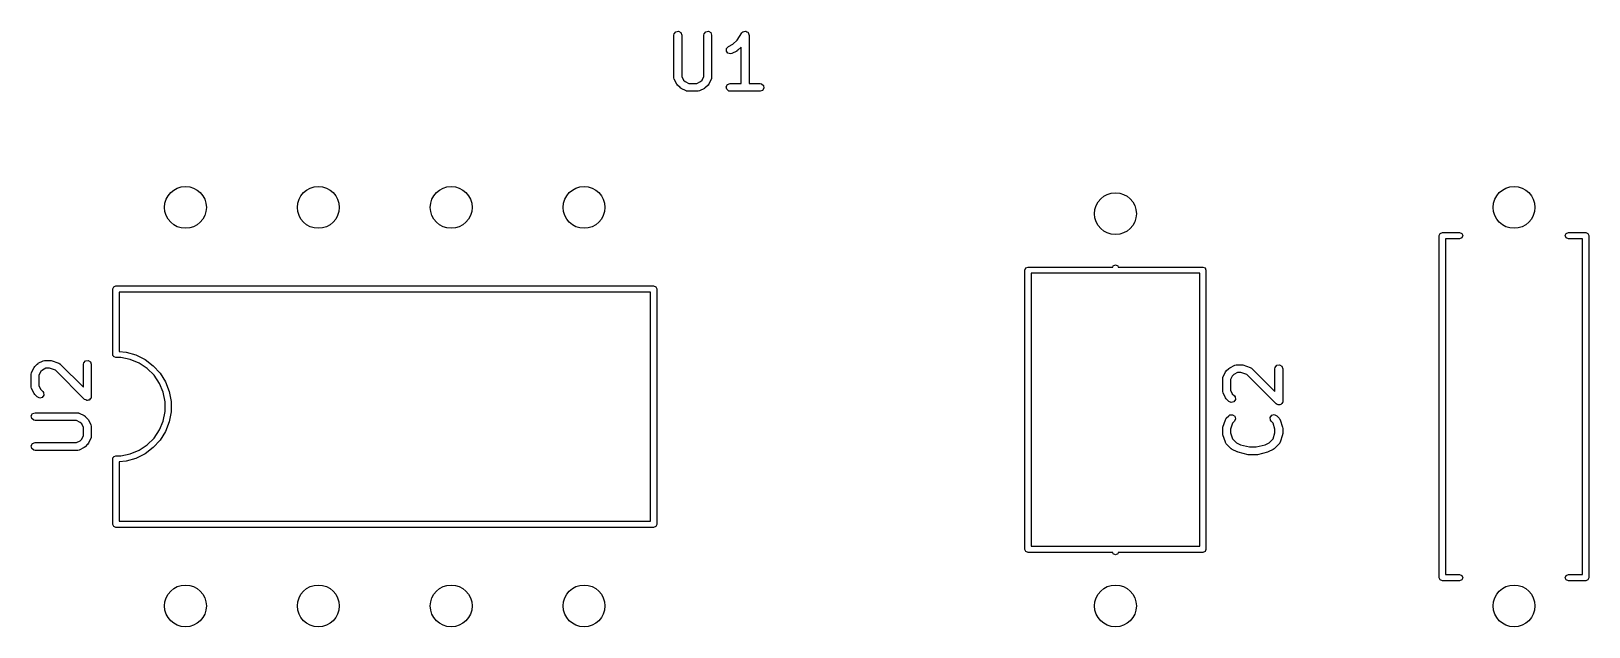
# Model space of a CAD drawing. Extents: x 129.1 to 160.4, y -117.2 to -85.6.
# Drawn here: x 129.13 to 158.91, y -117.24 to -105.85 of the extents above; entities that cross this region are included whole.
import ezdxf

# ---------------------------------------------------------------- set-up
doc = ezdxf.new("R2010")
doc.units = 0
doc.layers.add('BLACK', color=7, linetype='CONTINUOUS')

msp = doc.modelspace()

# ---------------------------------------------------------------- linework, layer by layer
at = {"layer": 'BLACK', "linetype": 'CONTINUOUS'}
for p, q in [((141.418095, -105.924819), (141.422618, -105.899167)), ((141.418095, -106.734342), (141.418095, -105.924819)), ((141.422618, -105.899167), (141.455595, -105.859867)), ((141.455595, -105.859867), (141.506119, -105.850958)), ((141.506119, -105.850958), (141.550548, -105.87661)), ((141.550548, -105.87661), (141.568095, -105.924819)), ((141.568095, -105.924819), (141.568095, -106.716637)), ((141.989523, -105.924819), (141.994046, -105.899167)), ((141.989523, -106.716637), (141.989523, -105.924819)), ((141.994046, -105.899167), (142.027023, -105.859867)), ((142.027023, -105.859867), (142.077547, -105.850958)), ((142.077547, -105.850958), (142.121976, -105.87661)), ((142.121976, -105.87661), (142.139523, -105.924819)), ((142.139523, -105.924819), (142.139523, -106.734342)), ((142.625285, -106.019896), (142.716405, -105.883216)), ((142.716405, -105.883216), (142.734398, -105.864381)), ((142.734398, -105.864381), (142.738537, -105.863169)), ((142.738537, -105.863169), (142.741309, -105.859867)), ((142.741309, -105.859867), (142.762741, -105.856087)), ((142.762741, -105.856087), (142.783636, -105.849974)), ((142.783636, -105.849974), (142.787585, -105.851706)), ((142.787585, -105.851706), (142.791833, -105.850958)), ((142.791833, -105.850958), (142.810681, -105.86184)), ((142.810681, -105.86184), (142.830616, -105.870587)), ((142.830616, -105.870587), (142.832527, -105.874454)), ((142.832527, -105.874454), (142.836262, -105.87661)), ((142.836262, -105.87661), (142.843706, -105.897063)), ((142.843706, -105.897063), (142.853354, -105.916576)), ((142.853354, -105.916576), (142.852333, -105.920765)), ((142.852333, -105.920765), (142.853809, -105.924819)), ((142.853809, -105.924819), (142.853809, -106.849819)), ((142.421207, -106.231916), (142.424282, -106.180705)), ((142.451771, -106.273121), (142.421207, -106.231916)), ((142.424282, -106.180705), (142.459554, -106.143451)), ((142.501669, -106.285041), (142.451771, -106.273121)), ((142.459554, -106.143451), (142.543906, -106.101275)), ((142.526636, -106.277615), (142.501669, -106.285041)), ((142.621874, -106.229996), (142.526636, -106.277615)), ((142.543906, -106.101275), (142.625285, -106.019896)), ((142.622999, -106.228806), (142.621874, -106.229996)), ((142.641366, -106.215947), (142.622999, -106.228806)), ((142.703809, -106.153504), (142.641366, -106.215947)), ((142.703809, -106.849819), (142.703809, -106.153504)), ((141.419628, -106.738555), (141.418095, -106.734342)), ((141.418587, -106.742916), (141.419628, -106.738555)), ((141.426013, -106.767883), (141.418587, -106.742916)), ((141.473632, -106.863121), (141.426013, -106.767883)), ((141.47482, -106.864246), (141.473632, -106.863121)), ((141.48768, -106.882612), (141.47482, -106.864246)), ((141.535299, -106.930232), (141.48768, -106.882612)), ((141.568095, -106.716637), (141.602353, -106.785153)), ((141.602353, -106.785153), (141.63276, -106.815561)), ((141.63276, -106.815561), (141.701276, -106.849819)), ((141.701276, -106.849819), (141.856342, -106.849819)), ((141.856342, -106.849819), (141.924857, -106.815561)), ((141.924857, -106.815561), (141.955264, -106.785153)), ((141.955264, -106.785153), (141.989523, -106.716637)), ((142.069937, -106.882613), (142.022319, -106.930232)), ((142.070627, -106.881131), (142.069937, -106.882613)), ((142.083986, -106.863121), (142.070627, -106.881131)), ((142.131605, -106.767883), (142.083986, -106.863121)), ((142.132117, -106.763429), (142.131605, -106.767883)), ((142.135, -106.759994), (142.132117, -106.763429)), ((142.139523, -106.734342), (142.135, -106.759994)), ((142.419234, -106.911795), (142.444886, -106.867366)), ((142.444886, -106.867366), (142.493095, -106.849819)), ((142.493095, -106.849819), (142.703809, -106.849819)), ((142.853809, -106.849819), (143.064523, -106.849819)), ((143.064523, -106.849819), (143.090175, -106.854342)), ((143.090175, -106.854342), (143.129475, -106.887319)), ((143.129475, -106.887319), (143.138384, -106.937843)), ((141.53678, -106.930922), (141.535299, -106.930232)), ((141.554792, -106.944282), (141.53678, -106.930922)), ((141.65003, -106.991901), (141.554792, -106.944282)), ((141.654483, -106.992413), (141.65003, -106.991901)), ((141.657919, -106.995296), (141.654483, -106.992413)), ((141.683571, -106.999819), (141.657919, -106.995296)), ((141.874047, -106.999819), (141.683571, -106.999819)), ((141.87826, -106.998285), (141.874047, -106.999819)), ((141.882621, -106.999327), (141.87826, -106.998285)), ((141.907588, -106.991901), (141.882621, -106.999327)), ((142.002826, -106.944282), (141.907588, -106.991901)), ((142.00395, -106.943094), (142.002826, -106.944282)), ((142.022319, -106.930232), (142.00395, -106.943094)), ((142.428143, -106.962319), (142.419234, -106.911795)), ((142.467443, -106.995296), (142.428143, -106.962319)), ((142.493095, -106.999819), (142.467443, -106.995296)), ((143.064523, -106.999819), (142.493095, -106.999819)), ((143.112732, -106.982272), (143.064523, -106.999819)), ((143.138384, -106.937843), (143.112732, -106.982272)), ((156.05, -109.76), (156.067574, -109.717574)), ((156.05, -116.3), (156.05, -109.76)), ((156.067574, -109.717574), (156.11, -109.7)), ((156.11, -109.7), (156.44, -109.7)), ((156.44, -109.82), (156.17, -109.82)), ((156.17, -109.82), (156.17, -116.24)), ((156.44, -109.7), (156.482426, -109.717574)), ((156.482426, -109.802426), (156.44, -109.82)), ((156.482426, -109.717574), (156.5, -109.76)), ((156.5, -109.76), (156.482426, -109.802426)), ((158.46, -109.76), (158.477574, -109.717574)), ((158.477574, -109.802426), (158.46, -109.76)), ((158.477574, -109.717574), (158.52, -109.7)), ((158.52, -109.82), (158.477574, -109.802426)), ((158.52, -109.7), (158.85, -109.7)), ((158.79, -109.82), (158.52, -109.82)), ((158.79, -116.24), (158.79, -109.82)), ((158.85, -109.7), (158.892426, -109.717574)), ((158.892426, -109.717574), (158.91, -109.76)), ((158.91, -109.76), (158.91, -116.3)), ((148.13, -110.42), (148.147574, -110.377574)), ((148.13, -115.76), (148.13, -110.42)), ((148.147574, -110.377574), (148.19, -110.36)), ((148.19, -110.36), (149.808285, -110.36)), ((149.86, -110.48), (148.25, -110.48)), ((148.25, -110.48), (148.25, -115.7)), ((149.808285, -110.36), (149.817574, -110.337574)), ((149.817574, -110.337574), (149.86, -110.32)), ((149.86, -110.32), (149.902426, -110.337574)), ((151.47, -110.48), (149.86, -110.48)), ((149.902426, -110.337574), (149.911715, -110.36)), ((149.911715, -110.36), (151.53, -110.36)), ((151.47, -115.7), (151.47, -110.48)), ((151.53, -110.36), (151.572426, -110.377574)), ((151.572426, -110.377574), (151.59, -110.42)), ((151.59, -110.42), (151.59, -115.76)), ((130.69, -110.78), (130.707574, -110.737574)), ((130.69, -112.03), (130.69, -110.78)), ((130.707574, -110.737574), (130.75, -110.72)), ((130.75, -110.72), (141.03, -110.72)), ((141.03, -110.72), (141.072426, -110.737574)), ((141.072426, -110.737574), (141.09, -110.78)), ((141.09, -110.78), (141.09, -115.28)), ((130.81, -110.84), (130.81, -111.975559)), ((140.97, -110.84), (130.81, -110.84)), ((140.97, -115.22), (140.97, -110.84)), ((129.185356, -112.282173), (129.198714, -112.264162)), ((129.198714, -112.264162), (129.199405, -112.262681)), ((129.199405, -112.262681), (129.247024, -112.215062)), ((129.247024, -112.215062), (129.26539, -112.202202)), ((129.26539, -112.202202), (129.266516, -112.201013)), ((129.266516, -112.201013), (129.361754, -112.153394)), ((129.361754, -112.153394), (129.38672, -112.145968)), ((129.38672, -112.145968), (129.391081, -112.147009)), ((129.391081, -112.147009), (129.395295, -112.145476)), ((129.395295, -112.145476), (129.490533, -112.145476)), ((129.490533, -112.145476), (129.512615, -112.149369)), ((129.512615, -112.149369), (129.51425, -112.149325)), ((129.51425, -112.149325), (129.657107, -112.196944)), ((129.657107, -112.196944), (129.680012, -112.209346)), ((129.680012, -112.209346), (129.682359, -112.213167)), ((129.682359, -112.213167), (129.686423, -112.215062)), ((129.686423, -112.215062), (130.129819, -112.658457)), ((130.129819, -112.220476), (130.134342, -112.194824)), ((130.129819, -112.658457), (130.129819, -112.220476)), ((130.134342, -112.194824), (130.167319, -112.155524)), ((130.167319, -112.155524), (130.217843, -112.146615)), ((130.217843, -112.146615), (130.262272, -112.172267)), ((130.262272, -112.172267), (130.279819, -112.220476)), ((130.279819, -112.220476), (130.279819, -112.839523)), ((130.692937, -112.03709), (130.69, -112.03)), ((130.692937, -112.048541), (130.692937, -112.03709)), ((130.703971, -112.063728), (130.692937, -112.048541)), ((130.707574, -112.072426), (130.703971, -112.063728)), ((130.711459, -112.074035), (130.707574, -112.072426)), ((130.714733, -112.078541), (130.711459, -112.074035)), ((130.75, -112.09), (130.714733, -112.078541)), ((130.842582, -112.09), (130.75, -112.09)), ((130.81, -111.975559), (130.944774, -111.988049)), ((131.024188, -112.126124), (130.842582, -112.09)), ((130.944774, -111.988049), (131.132916, -112.041579)), ((131.195257, -112.196983), (131.024188, -112.126124)), ((131.132916, -112.041579), (131.308018, -112.12877)), ((131.349215, -112.299855), (131.195257, -112.196983)), ((131.308018, -112.12877), (131.464117, -112.246651)), ((131.464117, -112.246651), (131.595898, -112.391207)), ((152.046516, -112.284822), (152.141754, -112.237203)), ((152.141754, -112.237203), (152.16672, -112.229777)), ((152.16672, -112.229777), (152.171081, -112.230818)), ((152.171081, -112.230818), (152.175295, -112.229285)), ((152.175295, -112.229285), (152.270533, -112.229285)), ((152.270533, -112.229285), (152.292615, -112.233178)), ((152.292615, -112.233178), (152.29425, -112.233134)), ((152.29425, -112.233134), (152.437107, -112.280753)), ((152.914342, -112.278633), (152.947319, -112.239333)), ((152.947319, -112.239333), (152.997843, -112.230424)), ((152.997843, -112.230424), (153.042272, -112.256076)), ((153.042272, -112.256076), (153.059819, -112.304285)), ((129.129819, -112.410952), (129.134342, -112.3853)), ((129.129819, -112.649047), (129.129819, -112.410952)), ((129.134342, -112.3853), (129.137224, -112.381864)), ((129.137224, -112.381864), (129.137737, -112.377411)), ((129.137737, -112.377411), (129.185356, -112.282173)), ((129.314077, -112.360141), (129.279819, -112.428657)), ((129.279819, -112.428657), (129.279819, -112.631342)), ((129.344484, -112.329734), (129.314077, -112.360141)), ((129.413, -112.295476), (129.344484, -112.329734)), ((129.478363, -112.295476), (129.413, -112.295476)), ((129.592876, -112.333647), (129.478363, -112.295476)), ((130.151786, -112.892556), (129.592876, -112.333647)), ((131.480145, -112.430785), (131.349215, -112.299855)), ((131.583017, -112.584743), (131.480145, -112.430785)), ((131.595898, -112.391207), (131.698873, -112.557517)), ((131.698873, -112.557517), (131.769535, -112.739917)), ((151.909819, -112.494761), (151.914342, -112.469109)), ((151.909819, -112.732856), (151.909819, -112.494761)), ((151.914342, -112.469109), (151.917224, -112.465673)), ((151.917224, -112.465673), (151.917737, -112.46122)), ((151.917737, -112.46122), (151.965356, -112.365982)), ((151.965356, -112.365982), (151.978714, -112.347971)), ((151.978714, -112.347971), (151.979405, -112.34649)), ((151.979405, -112.34649), (152.027024, -112.298871)), ((152.027024, -112.298871), (152.04539, -112.286011)), ((152.04539, -112.286011), (152.046516, -112.284822)), ((152.094077, -112.44395), (152.059819, -112.512466)), ((152.059819, -112.512466), (152.059819, -112.715151)), ((152.124484, -112.413543), (152.094077, -112.44395)), ((152.193, -112.379285), (152.124484, -112.413543)), ((152.258363, -112.379285), (152.193, -112.379285)), ((152.372876, -112.417456), (152.258363, -112.379285)), ((152.931786, -112.976365), (152.372876, -112.417456)), ((152.437107, -112.280753), (152.460012, -112.293155)), ((152.460012, -112.293155), (152.462359, -112.296976)), ((152.462359, -112.296976), (152.466423, -112.298871)), ((152.466423, -112.298871), (152.909819, -112.742266)), ((152.909819, -112.304285), (152.914342, -112.278633)), ((152.909819, -112.742266), (152.909819, -112.304285)), ((153.059819, -112.304285), (153.059819, -112.923332)), ((129.131352, -112.65326), (129.129819, -112.649047)), ((129.130311, -112.657621), (129.131352, -112.65326)), ((129.137737, -112.682588), (129.130311, -112.657621)), ((129.185356, -112.777826), (129.137737, -112.682588)), ((129.186545, -112.778951), (129.185356, -112.777826)), ((129.199405, -112.797318), (129.186545, -112.778951)), ((129.247024, -112.844937), (129.199405, -112.797318)), ((129.29352, -112.866618), (129.247024, -112.844937)), ((129.279819, -112.631342), (129.314077, -112.699858)), ((129.343075, -112.853341), (129.29352, -112.866618)), ((129.314077, -112.699858), (129.35309, -112.738871)), ((129.372501, -112.811315), (129.343075, -112.853341)), ((129.35309, -112.738871), (129.36803, -112.760208)), ((129.36803, -112.760208), (129.372501, -112.811315)), ((130.275296, -112.865175), (130.260785, -112.882468)), ((130.276104, -112.86059), (130.275296, -112.865175)), ((130.277264, -112.858934), (130.276104, -112.86059)), ((130.279819, -112.839523), (130.276976, -112.855645)), ((130.276976, -112.855645), (130.277264, -112.858934)), ((131.653876, -112.755812), (131.583017, -112.584743)), ((131.69, -112.937418), (131.653876, -112.755812)), ((131.769535, -112.739917), (131.805478, -112.932196)), ((151.911352, -112.737069), (151.909819, -112.732856)), ((151.910311, -112.74143), (151.911352, -112.737069)), ((151.917737, -112.766397), (151.910311, -112.74143)), ((151.965356, -112.861635), (151.917737, -112.766397)), ((151.966545, -112.86276), (151.965356, -112.861635)), ((151.979405, -112.881127), (151.966545, -112.86276)), ((152.059819, -112.715151), (152.094077, -112.783667)), ((152.094077, -112.783667), (152.13309, -112.82268)), ((152.13309, -112.82268), (152.14803, -112.844017)), ((152.14803, -112.844017), (152.152501, -112.895124)), ((129.130958, -113.207452), (129.15661, -113.163023)), ((129.15661, -113.163023), (129.204819, -113.145476)), ((129.204819, -113.145476), (130.014342, -113.145476)), ((130.014342, -113.145476), (130.039994, -113.149999)), ((130.039994, -113.149999), (130.043429, -113.152881)), ((130.043429, -113.152881), (130.047883, -113.153394)), ((130.047883, -113.153394), (130.143121, -113.201013)), ((130.172239, -112.902093), (130.151786, -112.892556)), ((130.191795, -112.913384), (130.172239, -112.902093)), ((130.195175, -112.912787), (130.191795, -112.913384)), ((130.198283, -112.914237), (130.195175, -112.912787)), ((130.220085, -112.908395), (130.198283, -112.914237)), ((130.242319, -112.904475), (130.220085, -112.908395)), ((130.244523, -112.901847), (130.242319, -112.904475)), ((130.247837, -112.90096), (130.244523, -112.901847)), ((130.260785, -112.882468), (130.247837, -112.90096)), ((131.653876, -113.304188), (131.69, -113.122582)), ((131.69, -113.122582), (131.69, -112.937418)), ((131.805478, -113.127804), (131.769535, -113.320083)), ((131.805478, -112.932196), (131.805478, -113.127804)), ((152.027024, -112.928746), (151.979405, -112.881127)), ((152.07352, -112.950427), (152.027024, -112.928746)), ((152.123075, -112.93715), (152.07352, -112.950427)), ((152.152501, -112.895124), (152.123075, -112.93715)), ((152.952239, -112.985902), (152.931786, -112.976365)), ((152.971795, -112.997193), (152.952239, -112.985902)), ((152.975175, -112.996596), (152.971795, -112.997193)), ((152.978283, -112.998046), (152.975175, -112.996596)), ((153.000085, -112.992204), (152.978283, -112.998046)), ((153.022319, -112.988284), (153.000085, -112.992204)), ((153.024523, -112.985656), (153.022319, -112.988284)), ((153.027837, -112.984769), (153.024523, -112.985656)), ((153.040785, -112.966277), (153.027837, -112.984769)), ((153.055296, -112.948984), (153.040785, -112.966277)), ((153.056104, -112.944399), (153.055296, -112.948984)), ((153.057264, -112.942743), (153.056104, -112.944399)), ((153.059819, -112.923332), (153.056976, -112.939454)), ((153.056976, -112.939454), (153.057264, -112.942743)), ((129.139867, -113.257976), (129.130958, -113.207452)), ((129.179167, -113.290953), (129.139867, -113.257976)), ((129.204819, -113.295476), (129.179167, -113.290953)), ((129.996637, -113.295476), (129.204819, -113.295476)), ((130.065153, -113.329734), (129.996637, -113.295476)), ((130.095561, -113.360141), (130.065153, -113.329734)), ((130.129819, -113.428657), (130.095561, -113.360141)), ((130.129819, -113.583723), (130.129819, -113.428657)), ((130.143121, -113.201013), (130.161129, -113.214369)), ((130.161129, -113.214369), (130.162612, -113.215061)), ((130.162612, -113.215061), (130.210232, -113.26268)), ((130.210232, -113.26268), (130.223094, -113.281048)), ((130.223094, -113.281048), (130.224282, -113.282173)), ((130.224282, -113.282173), (130.271901, -113.377411)), ((130.271901, -113.377411), (130.279327, -113.402377)), ((130.279327, -113.402377), (130.278285, -113.406738)), ((130.278285, -113.406738), (130.279819, -113.410952)), ((130.279819, -113.410952), (130.279819, -113.601428)), ((131.583017, -113.475257), (131.653876, -113.304188)), ((131.769535, -113.320083), (131.698873, -113.502483)), ((151.909819, -113.447142), (151.913712, -113.425059)), ((151.909819, -113.54238), (151.909819, -113.447142)), ((151.913668, -113.423425), (151.961287, -113.280568)), ((151.913712, -113.425059), (151.913668, -113.423425)), ((151.961287, -113.280568), (151.973689, -113.257663)), ((151.973689, -113.257663), (151.97751, -113.255315)), ((151.97751, -113.255315), (151.979405, -113.251252)), ((151.979405, -113.251252), (152.027024, -113.203633)), ((152.027024, -113.203633), (152.048361, -113.188693)), ((152.048361, -113.188693), (152.099468, -113.184222)), ((152.09799, -113.344798), (152.059819, -113.459312)), ((152.059819, -113.459312), (152.059819, -113.530209)), ((152.13309, -113.309699), (152.09799, -113.344798)), ((152.099468, -113.184222), (152.141494, -113.213648)), ((152.154771, -113.263203), (152.13309, -113.309699)), ((152.141494, -113.213648), (152.154771, -113.263203)), ((152.817135, -113.237255), (152.846561, -113.195229)), ((152.821607, -113.288363), (152.817135, -113.237255)), ((152.836548, -113.3097), (152.821607, -113.288363)), ((152.871648, -113.344799), (152.836548, -113.3097)), ((152.846561, -113.195229), (152.896116, -113.181952)), ((152.909819, -113.459312), (152.871648, -113.344799)), ((152.896116, -113.181952), (152.942612, -113.203632)), ((152.909819, -113.53021), (152.909819, -113.459312)), ((152.942612, -113.203632), (152.990232, -113.251251)), ((152.990232, -113.251251), (153.005173, -113.272588)), ((153.005173, -113.272588), (153.005563, -113.277056)), ((153.005563, -113.277056), (153.008351, -113.280568)), ((153.008351, -113.280568), (153.05597, -113.423424)), ((153.05597, -113.423424), (153.059259, -113.445604)), ((153.059259, -113.445604), (153.059819, -113.447142)), ((153.059819, -113.447142), (153.059819, -113.54238)), ((129.130958, -113.77888), (129.15661, -113.734451)), ((129.15661, -113.734451), (129.204819, -113.716904)), ((129.204819, -113.716904), (129.996637, -113.716904)), ((129.996637, -113.716904), (130.065153, -113.682645)), ((130.065153, -113.682645), (130.095561, -113.652238)), ((130.095561, -113.652238), (130.129819, -113.583723)), ((130.210232, -113.7497), (130.162612, -113.797319)), ((130.210922, -113.748218), (130.210232, -113.7497)), ((130.224282, -113.730207), (130.210922, -113.748218)), ((130.271901, -113.634969), (130.224282, -113.730207)), ((130.272413, -113.630515), (130.271901, -113.634969)), ((130.275296, -113.62708), (130.272413, -113.630515)), ((130.279819, -113.601428), (130.275296, -113.62708)), ((131.195257, -113.863017), (131.349215, -113.760145)), ((131.349215, -113.760145), (131.480145, -113.629215)), ((131.595898, -113.668793), (131.464117, -113.813349)), ((131.480145, -113.629215), (131.583017, -113.475257)), ((131.698873, -113.502483), (131.595898, -113.668793)), ((151.910379, -113.543918), (151.909819, -113.54238)), ((151.913668, -113.566097), (151.910379, -113.543918)), ((151.961287, -113.708954), (151.913668, -113.566097)), ((151.964074, -113.712466), (151.961287, -113.708954)), ((151.964465, -113.716933), (151.964074, -113.712466)), ((151.979405, -113.73827), (151.964465, -113.716933)), ((152.074643, -113.833508), (151.979405, -113.73827)), ((152.059819, -113.530209), (152.09799, -113.644723)), ((152.09799, -113.644723), (152.172103, -113.718836)), ((152.172103, -113.718836), (152.24909, -113.757329)), ((152.24909, -113.757329), (152.422624, -113.800713)), ((152.547013, -113.800713), (152.720547, -113.757329)), ((152.720547, -113.757329), (152.797534, -113.718835)), ((152.797534, -113.718835), (152.871648, -113.644722)), ((152.871648, -113.644722), (152.909819, -113.53021)), ((152.990233, -113.73827), (152.894994, -113.833508)), ((152.992128, -113.734205), (152.990233, -113.73827)), ((152.995948, -113.731859), (152.992128, -113.734205)), ((153.008351, -113.708954), (152.995948, -113.731859)), ((153.05597, -113.566098), (153.008351, -113.708954)), ((153.059819, -113.54238), (153.055925, -113.564462)), ((153.055925, -113.564462), (153.05597, -113.566098)), ((129.139867, -113.829404), (129.130958, -113.77888)), ((129.179167, -113.862381), (129.139867, -113.829404)), ((129.204819, -113.866904), (129.179167, -113.862381)), ((130.014342, -113.866904), (129.204819, -113.866904)), ((130.018555, -113.86537), (130.014342, -113.866904)), ((130.022916, -113.866412), (130.018555, -113.86537)), ((130.047883, -113.858986), (130.022916, -113.866412)), ((130.143121, -113.811367), (130.047883, -113.858986)), ((130.144246, -113.810178), (130.143121, -113.811367)), ((130.162612, -113.797319), (130.144246, -113.810178)), ((130.69, -114.03), (130.692937, -114.022909)), ((130.69, -115.28), (130.69, -114.03)), ((130.692937, -114.011459), (130.703971, -113.996271)), ((130.692937, -114.022909), (130.692937, -114.011459)), ((130.703971, -113.996271), (130.707574, -113.987574)), ((130.707574, -113.987574), (130.711459, -113.985964)), ((130.711459, -113.985964), (130.714733, -113.981459)), ((130.714733, -113.981459), (130.75, -113.97)), ((130.75, -113.97), (130.842582, -113.97)), ((130.842582, -113.97), (131.024188, -113.933876)), ((131.132916, -114.018421), (130.944774, -114.071951)), ((131.024188, -113.933876), (131.195257, -113.863017)), ((131.308018, -113.93123), (131.132916, -114.018421)), ((131.464117, -113.813349), (131.308018, -113.93123)), ((152.076124, -113.834198), (152.074643, -113.833508)), ((152.094135, -113.847557), (152.076124, -113.834198)), ((152.189373, -113.895176), (152.094135, -113.847557)), ((152.192901, -113.895582), (152.189373, -113.895176)), ((152.204724, -113.900855), (152.192901, -113.895582)), ((152.3952, -113.948474), (152.204724, -113.900855)), ((152.398648, -113.948113), (152.3952, -113.948474)), ((152.41339, -113.950713), (152.398648, -113.948113)), ((152.556247, -113.950713), (152.41339, -113.950713)), ((152.422624, -113.800713), (152.547013, -113.800713)), ((152.559504, -113.949527), (152.556247, -113.950713)), ((152.574437, -113.948474), (152.559504, -113.949527)), ((152.764913, -113.900855), (152.574437, -113.948474)), ((152.767857, -113.898866), (152.764913, -113.900855)), ((152.780264, -113.895176), (152.767857, -113.898866)), ((152.875502, -113.847557), (152.780264, -113.895176)), ((152.876625, -113.84637), (152.875502, -113.847557)), ((152.894994, -113.833508), (152.876625, -113.84637)), ((130.944774, -114.071951), (130.81, -114.08444)), ((130.81, -114.08444), (130.81, -115.22)), ((130.81, -115.22), (140.97, -115.22)), ((130.707574, -115.322426), (130.69, -115.28)), ((130.75, -115.34), (130.707574, -115.322426)), ((141.03, -115.34), (130.75, -115.34)), ((141.072426, -115.322426), (141.03, -115.34)), ((141.09, -115.28), (141.072426, -115.322426)), ((148.147574, -115.802426), (148.13, -115.76)), ((148.19, -115.82), (148.147574, -115.802426)), ((149.808285, -115.82), (148.19, -115.82)), ((148.25, -115.7), (151.47, -115.7)), ((149.817574, -115.842426), (149.808285, -115.82)), ((149.86, -115.86), (149.817574, -115.842426)), ((149.902426, -115.842426), (149.86, -115.86)), ((149.911715, -115.82), (149.902426, -115.842426)), ((151.53, -115.82), (149.911715, -115.82)), ((151.572426, -115.802426), (151.53, -115.82)), ((151.59, -115.76), (151.572426, -115.802426)), ((156.067574, -116.342426), (156.05, -116.3)), ((156.11, -116.36), (156.067574, -116.342426)), ((156.44, -116.36), (156.11, -116.36)), ((156.17, -116.24), (156.44, -116.24)), ((156.44, -116.24), (156.482426, -116.257574)), ((156.482426, -116.342426), (156.44, -116.36)), ((156.482426, -116.257574), (156.5, -116.3)), ((156.5, -116.3), (156.482426, -116.342426)), ((158.46, -116.3), (158.477574, -116.257574)), ((158.477574, -116.342426), (158.46, -116.3)), ((158.477574, -116.257574), (158.52, -116.24)), ((158.52, -116.36), (158.477574, -116.342426)), ((158.52, -116.24), (158.79, -116.24)), ((158.85, -116.36), (158.52, -116.36)), ((158.892426, -116.342426), (158.85, -116.36)), ((158.91, -116.3), (158.892426, -116.342426))]:
    msp.add_line(p, q, dxfattribs=at)
at = {"layer": 'BLACK'}
for centre in [(132.08, -109.22), (134.62, -109.22), (137.16, -109.22), (139.7, -109.22), (149.86, -109.34), (157.48, -109.22), (132.08, -116.84), (134.62, -116.84), (137.16, -116.84), (139.7, -116.84), (149.86, -116.84), (157.48, -116.84)]:
    msp.add_circle(centre, 0.4, dxfattribs=at)

doc.saveas('drawing.dxf')
